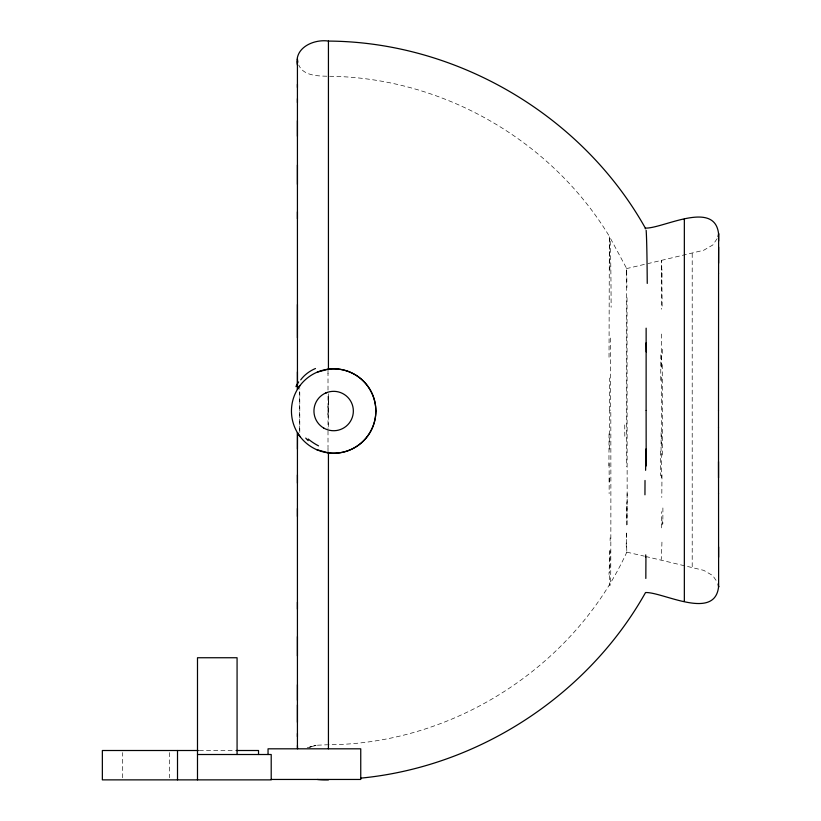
<?xml version="1.0" encoding="UTF-8"?>
<svg xmlns="http://www.w3.org/2000/svg" width="821" height="821" viewBox="0 0 821 821"><rect width="100%" height="100%" fill="white"/><g stroke="black" fill="none" stroke-linecap="round" stroke-linejoin="round"><path stroke-width="0.62" stroke-dasharray="4.11 3.08" d="M122.698 777.774L122.698 752.611M169.485 752.611L169.485 777.774M328.01 452.114L328.01 447.209M328.01 414.718L328.01 393.628M328.01 390.119L328.01 373.524M328.431 412.08L328.431 402.577M328.431 402.023L328.431 394.88M610.311 338.067L610.321 410.367M626.546 524.968L626.577 502.801M661.541 527.872L661.552 511.668M662.27 364.637L662.321 455.953M662.28 353.42L662.29 348.689M609.038 357.268L609.356 236.335C550.86 139.57 441.113 77 328.01 76.261M661.305 367.161L661.346 353.687M662.167 524.845L662.208 517.928M609.921 568.07L610.034 550.624M627.172 524.732L627.028 295.539M299.542 430.409L299.573 391.596M299.778 432.369L299.778 388.507M626.762 551.866L626.813 552.153C574.423 666.313 453.674 744.257 328.01 744.75M717.102 238.706L712.772 245.007L703.73 250.241L648.046 263.572M310.492 747.038L316.064 745.263L327.394 744.76M307.218 747.828L316.064 745.263L309.435 747.192M644.331 264.424L626.639 268.57L626.474 466.554M199.298 750.507L235.442 750.507M326.82 76.209C316.988 76.004 303.37 75.573 298.782 65.116M626.813 552.153L644.331 556.166M645.583 556.453L703.73 570.349L712.772 575.583L717.102 581.884M609.87 269.688L609.367 236.335L626.649 268.477L626.946 287.442M662.157 306.089L661.664 260.452L661.398 309.199M661.346 453.418L661.469 477.719M626.556 533.537L626.577 537.837M609.1 463.393L609.192 482.42M692.206 253.463L692.206 567.137M328.431 393.782L328.431 428.131M328.01 370.035L328.01 373.771M328.01 406.272L328.01 428.531M328.01 430.871L328.01 447.455M660.802 354.836A153.63 0.616 -89.8 0 1 660.751 380.308M661.593 446.131A147.534 1.211 90 0 1 661.572 374.961M660.423 451.17A156.175 1.385 89.5 0 1 660.566 475.78M661.942 542.137A147.277 1.365 -89.3 0 1 661.182 559.583M661.983 474.836A149.802 0.688 -89.7 0 1 661.788 497.413M661.09 432.616A153.178 0.883 -90 0 1 661.059 454.187M662.896 507.963A149.73 0.965 89.8 0 1 662.845 523.86M661.87 277.344A148.201 1.037 89.9 0 1 661.993 269.606M661.346 334.055A155.713 2.063 -89.6 0 1 661.316 368.177M609.469 410.295A172.687 0.77 -90 0 1 609.51 378.029M609.623 449.261A171.332 1.478 90 0 1 609.572 410.5M610.054 584.326A175.366 1.201 89.6 0 1 609.346 571.375M609.808 550.665A171.784 1.796 -89.2 0 1 608.987 574.402M609.223 478.14A175.242 0.913 -89.7 0 1 609.11 493.595M610.157 537.827A170.809 0.985 -89.1 0 1 610.106 540.608M609.028 433.827A176.464 1.16 -89.9 0 1 608.936 465.743M610.803 412.347A172.677 0.544 89.9 0 1 610.608 582.171M610.167 241.189A175.643 2.535 -89.6 0 1 611.122 307.311M624.74 424.929A147.226 0.626 89.6 0 1 624.822 437.48M626.3 547.094A137.107 1.611 -89.1 0 1 626.197 541.686M626.772 550.696A140.699 0.667 -89.7 0 1 626.618 533.014M627.121 493.565A141.202 0.718 -89.7 0 1 626.864 519.036M626.597 269.883A137.056 0.595 89 0 1 626.69 271.925"/><path stroke-width="1.23" d="M297.428 736.673L297.428 684.724M297.428 700.292L297.428 636.603M297.428 609.161L297.428 508.476M297.428 483.138L297.448 432.718L300.137 436.69M297.428 337.852L297.428 304.509M297.428 218.786L297.428 165.021M297.428 136.265L297.428 98.674M297.428 87.508L297.428 61.267M328.431 748.814L328.431 452.905L316.465 449.58M317.275 372.129L328.431 369.142L328.431 41.05C313.807 38.956 293.959 47.721 297.428 65.095M646.137 328.164L646.117 410.367M718.591 263.223L718.642 234.457C715.45 198.969 662.557 228.854 645.337 228.094C582.294 115.587 457.42 41.84 328.431 41.081L328.431 41.296M718.508 410.356L718.58 273.691M718.591 273.619L718.621 247.1M297.428 449.087L297.469 432.759L297.787 433.283M718.621 241.056L718.632 233.544L718.026 236.622M718.642 586.132C715.481 621.548 662.732 591.828 645.542 592.546C587.733 695.561 478.345 766.835 360.747 778.134M645.829 578.446L645.932 557.305M645.306 228.833L645.337 228.105M297.428 211.828L297.448 389.328L299.983 385.572M328.431 779.909L324.911 779.919A65.793 65.783 0 0 1 317.419 779.488M198.292 750.507L102.358 750.507L102.358 779.868L271.207 779.868L271.207 754.509L197.492 754.509M236.448 750.507L258.533 750.507L258.533 754.509M271.207 779.457L360.747 779.457L360.747 748.814L268.046 748.814L268.046 754.509M718.026 583.967L718.632 587.046L718.591 546.971M297.428 59.163L297.818 62.211M297.428 745.478L297.541 748.814M684.345 600.869L684.345 601.434L684.345 219.156L684.345 219.812M297.428 371.892L297.469 389.298M718.508 427.556L718.529 477.832M718.549 493.493L718.591 557.243M718.519 461.648L718.549 493.565M646.117 410.49L646.178 465.959M297.428 704.931L297.428 722.306M718.508 410.233L718.508 427.69M297.428 84.306L297.428 102.625M297.428 120.697L297.428 184.376M297.428 474.928L297.428 516.481M297.428 602.203L297.428 655.958M297.428 733.471L297.428 747.91M237.074 754.509L237.074 657.744L197.492 657.744L197.492 779.868M177.51 750.507L177.51 779.868M646.086 342.85A180.292 0.544 89.2 0 1 646.23 351.87M645.737 554.873A180.24 1.806 -89.2 0 1 645.675 557.326M645.019 480.48A183.955 0.872 -89.8 0 1 644.947 494.806M645.932 449.025A182.252 1.098 -89.2 0 1 645.604 470.31M646.148 230.301A184.489 2.935 -89.5 0 1 647.246 283.419M308.203 440.651A25.389 6.188 40.3 0 1 305.74 438.096M318.527 445.854A31.342 16.492 26.7 0 1 308.224 439.03M328.431 452.905A42.23 42.22 -87.1 0 0 333.644 453.233A42.21 42.199 -86.8 0 0 375.854 411.023L375.844 410.562A42.21 42.199 -86.6 0 0 333.644 368.824A42.23 42.22 -80.8 0 0 328.431 369.142M300.712 379.866A31.496 24.928 -16.8 0 1 315.469 368.506M295.95 386.629A25.451 11.751 -29.7 0 1 298.7 381.929M325.465 393.156A19.591 19.581 -58.3 0 1 327.23 392.469M375.854 411.023L375.854 410.993A42.21 42.21 0 0 0 312.544 374.479A42.21 42.21 0 0 0 312.544 447.578A42.21 42.21 0 0 0 375.854 411.023L375.854 410.993M323.792 428.09A19.704 19.704 0 0 0 353.348 411.023A19.704 19.704 0 0 0 323.792 393.967A19.704 19.704 0 0 0 323.792 428.09"/></g></svg>
